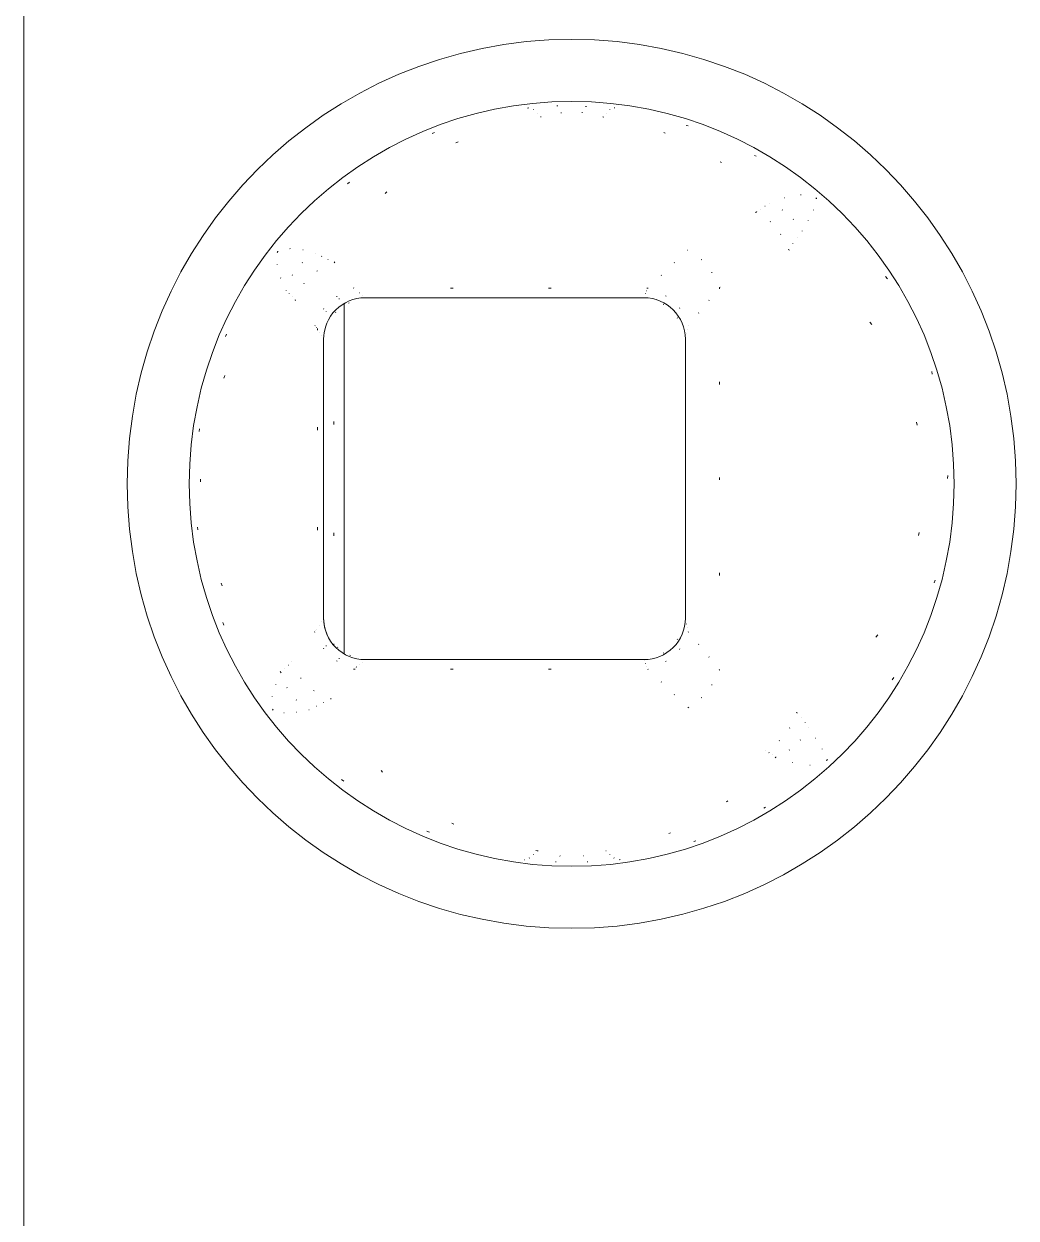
# Model space of a CAD drawing. Header units: inches. Extents: x 17 to 3130, y 15 to 659.
# Drawn here: x 1129.86 to 1134.66, y 195.63 to 201.41 of the extents above; entities that cross this region are included whole.
import ezdxf

# ---------------------------------------------------------------- set-up
doc = ezdxf.new("R2010")
doc.units = ezdxf.units.IN
doc.header["$MEASUREMENT"] = 0
doc.layers.add('Ebene 1', color=7, linetype='Continuous')

msp = doc.modelspace()

# ---------------------------------------------------------------- linework, layer by layer
at = {"layer": 'Ebene 1', "lineweight": 9}
for points in [[(1129.86414, 193.71084), (1129.86414, 193.71084), (1129.86414, 210.58014), (1129.86414, 210.58014)], [(1131.51414, 200.08024), (1131.51414, 200.08024), (1131.51414, 200.08024), (1131.51414, 200.08024)], [(1131.51414, 200.08024), (1131.51414, 200.08024), (1132.86404, 200.08024), (1132.86404, 200.08024)], [(1133.06414, 199.88024), (1133.06414, 199.99064), (1132.97464, 200.08024), (1132.86404, 200.08024)], [(1131.31664, 199.91204), (1131.31664, 199.91204), (1131.32404, 199.94284), (1131.32404, 199.94284)], [(1131.31414, 199.88054), (1131.31414, 199.88054), (1131.31664, 199.91204), (1131.31664, 199.91204)], [(1131.31414, 199.88054), (1131.31414, 199.88054), (1131.31414, 199.88054), (1131.31414, 199.88054)], [(1131.31414, 198.52984), (1131.31414, 198.52984), (1131.31414, 199.88054), (1131.31414, 199.88054)], [(1133.06414, 199.88894), (1133.06414, 199.88894), (1133.06414, 199.88894), (1133.06414, 199.88894)], [(1133.06414, 199.88894), (1133.06414, 199.88894), (1133.06424, 198.52134), (1133.06424, 198.52134)], [(1131.31414, 198.52984), (1131.31414, 198.52984), (1131.31414, 198.52984), (1131.31414, 198.52984)], [(1131.31894, 198.48664), (1131.31894, 198.48664), (1131.31414, 198.52984), (1131.31414, 198.52984)], [(1131.31894, 198.48664), (1131.31894, 198.48664), (1131.31894, 198.48664), (1131.31894, 198.48664)], [(1131.33284, 198.44554), (1131.33284, 198.44554), (1131.31894, 198.48664), (1131.31894, 198.48664)], [(1131.51404, 198.33024), (1131.51404, 198.33024), (1131.51404, 198.33024), (1131.51404, 198.33024)], [(1132.86404, 198.33024), (1132.86404, 198.33024), (1131.51404, 198.33024), (1131.51404, 198.33024)]]:
    msp.add_open_spline(points, degree=3, dxfattribs=at)
for points, knots in [([(1132.51414, 201.33024), (1131.32674, 201.33024), (1130.36414, 200.36764), (1130.36404, 199.18024), (1130.36404, 199.18024), (1130.36414, 197.99284), (1131.32674, 197.03004), (1132.51414, 197.03024), (1132.51414, 197.03024), (1133.70154, 197.03024), (1134.66414, 197.99274), (1134.66414, 199.18024), (1134.66414, 199.18024), (1134.66414, 200.36764), (1133.70164, 201.33024), (1132.51414, 201.33024)], [0, 0, 0, 0, 0.25, 0.25, 0.25, 0.25, 0.5, 0.5, 0.5, 0.5, 0.75, 0.75, 0.75, 0.75, 1, 1, 1, 1]), ([(1132.51414, 201.03024), (1131.49244, 201.03024), (1130.66404, 200.20184), (1130.66404, 199.18024), (1130.66404, 199.18024), (1130.66404, 198.15844), (1131.49244, 197.33014), (1132.51414, 197.33014), (1132.51414, 197.33014), (1133.53584, 197.33014), (1134.36414, 198.15844), (1134.36414, 199.18024), (1134.36414, 199.18024), (1134.36414, 200.20184), (1133.53584, 201.03024), (1132.51414, 201.03024)], [0, 0, 0, 0, 0.25, 0.25, 0.25, 0.25, 0.5, 0.5, 0.5, 0.5, 0.75, 0.75, 0.75, 0.75, 1, 1, 1, 1]), ([(1131.51414, 200.08024), (1131.46104, 200.08024), (1131.41024, 200.05904), (1131.37274, 200.02164), (1131.37274, 200.02164), (1131.33524, 199.98404), (1131.31414, 199.93324), (1131.31414, 199.88024)], [0, 0, 0, 0, 0.5, 0.5, 0.5, 0.5, 1, 1, 1, 1]), ([(1131.31414, 198.53014), (1131.31414, 198.47714), (1131.33524, 198.42624), (1131.37274, 198.38874), (1131.37274, 198.38874), (1131.41024, 198.35124), (1131.46114, 198.33024), (1131.51404, 198.33024)], [0, 0, 0, 0, 0.5, 0.5, 0.5, 0.5, 1, 1, 1, 1]), ([(1132.86404, 198.33024), (1132.91714, 198.33024), (1132.96814, 198.35124), (1133.00564, 198.38874), (1133.00564, 198.38874), (1133.04304, 198.42624), (1133.06414, 198.47714), (1133.06414, 198.53014)], [0, 0, 0, 0, 0.5, 0.5, 0.5, 0.5, 1, 1, 1, 1])]:
    msp.add_open_spline(points, degree=3, knots=knots, dxfattribs=at)
at = {"layer": 'Ebene 1', "color": 3, "lineweight": 9}
for points in [[(1132.30614, 200.99874), (1132.30614, 200.99874), (1132.29974, 200.99744), (1132.29974, 200.99744)], [(1132.30614, 200.99874), (1132.30614, 200.99874), (1132.30614, 200.99874), (1132.30614, 200.99874)], [(1132.30614, 200.99874), (1132.30614, 200.99874), (1132.30644, 200.99864), (1132.30644, 200.99864)], [(1132.32884, 200.99024), (1132.32884, 200.99024), (1132.32884, 200.99024), (1132.32884, 200.99024)], [(1132.32884, 200.99024), (1132.32884, 200.99024), (1132.32944, 200.99004), (1132.32944, 200.99004)], [(1132.34654, 200.97394), (1132.34654, 200.97394), (1132.34654, 200.97394), (1132.34654, 200.97394)], [(1132.34654, 200.97394), (1132.34654, 200.97394), (1132.34694, 200.97344), (1132.34694, 200.97344)], [(1132.44654, 201.00904), (1132.44654, 201.00904), (1132.44274, 201.00864), (1132.44274, 201.00864)], [(1132.46174, 200.97524), (1132.46174, 200.97524), (1132.46444, 200.97554), (1132.46444, 200.97554)], [(1132.56394, 200.97644), (1132.56394, 200.97644), (1132.56394, 200.97644), (1132.56394, 200.97644)], [(1132.56394, 200.97644), (1132.56394, 200.97644), (1132.56664, 200.97604), (1132.56664, 200.97604)], [(1132.58154, 201.00504), (1132.58154, 201.00504), (1132.58154, 201.00504), (1132.58154, 201.00504)], [(1132.58534, 201.00484), (1132.58534, 201.00484), (1132.58154, 201.00504), (1132.58154, 201.00504)], [(1132.68174, 200.97394), (1132.68174, 200.97394), (1132.68134, 200.97344), (1132.68134, 200.97344)], [(1132.69944, 200.99024), (1132.69944, 200.99024), (1132.69884, 200.98994), (1132.69884, 200.98994)], [(1132.72034, 200.99884), (1132.72034, 200.99884), (1132.72034, 200.99884), (1132.72034, 200.99884)], [(1132.72214, 200.99884), (1132.72214, 200.99884), (1132.72034, 200.99884), (1132.72034, 200.99884)], [(1132.72214, 200.99884), (1132.72214, 200.99884), (1132.72184, 200.99864), (1132.72184, 200.99864)], [(1132.36294, 200.95524), (1132.36294, 200.95524), (1132.36424, 200.95564), (1132.36424, 200.95564)], [(1132.36294, 200.95524), (1132.36294, 200.95524), (1132.36294, 200.95524), (1132.36294, 200.95524)], [(1132.36294, 200.95524), (1132.36294, 200.95524), (1132.36704, 200.95524), (1132.36704, 200.95524)], [(1132.66534, 200.95524), (1132.66534, 200.95524), (1132.66534, 200.95524), (1132.66534, 200.95524)], [(1132.66534, 200.95524), (1132.66534, 200.95524), (1132.66934, 200.95444), (1132.66934, 200.95444)], [(1131.85114, 200.87904), (1131.85114, 200.87904), (1131.83894, 200.87424), (1131.83894, 200.87424)], [(1132.95914, 200.87964), (1132.95914, 200.87964), (1132.95914, 200.87964), (1132.95914, 200.87964)], [(1132.95914, 200.87964), (1132.95914, 200.87964), (1132.96694, 200.87644), (1132.96694, 200.87644)], [(1133.06844, 200.91424), (1133.06844, 200.91424), (1133.06844, 200.91424), (1133.06844, 200.91424)], [(1133.07784, 200.91154), (1133.07784, 200.91154), (1133.06844, 200.91424), (1133.06844, 200.91424)], [(1131.95424, 200.82944), (1131.95424, 200.82944), (1131.96474, 200.83384), (1131.96474, 200.83384)], [(1133.39834, 200.76924), (1133.39834, 200.76924), (1133.39834, 200.76924), (1133.39834, 200.76924)], [(1133.40714, 200.76494), (1133.40714, 200.76494), (1133.39834, 200.76924), (1133.39834, 200.76924)], [(1133.23204, 200.73844), (1133.23204, 200.73844), (1133.23204, 200.73844), (1133.23204, 200.73844)], [(1133.23204, 200.73844), (1133.23204, 200.73844), (1133.23914, 200.73384), (1133.23914, 200.73384)], [(1131.43984, 200.64014), (1131.43984, 200.64014), (1131.42944, 200.63214), (1131.42944, 200.63214)], [(1131.61204, 200.58464), (1131.61204, 200.58464), (1131.62004, 200.59304), (1131.62004, 200.59304)], [(1133.62374, 200.57784), (1133.62374, 200.57784), (1133.62154, 200.57784), (1133.62154, 200.57784)], [(1133.44954, 200.52304), (1133.44954, 200.52304), (1133.44894, 200.52264), (1133.44894, 200.52264)], [(1133.46964, 200.53644), (1133.46964, 200.53644), (1133.46944, 200.53624), (1133.46944, 200.53624)], [(1133.54594, 200.56404), (1133.54594, 200.56404), (1133.54394, 200.56344), (1133.54394, 200.56344)], [(1133.69454, 200.56304), (1133.69454, 200.56304), (1133.69454, 200.56304), (1133.69454, 200.56304)], [(1133.69844, 200.56004), (1133.69844, 200.56004), (1133.69454, 200.56304), (1133.69454, 200.56304)], [(1133.69754, 200.56074), (1133.69754, 200.56074), (1133.69754, 200.56074), (1133.69754, 200.56074)], [(1133.69844, 200.56004), (1133.69844, 200.56004), (1133.69754, 200.56074), (1133.69754, 200.56074)], [(1133.69844, 200.56004), (1133.69844, 200.56004), (1133.69844, 200.56004), (1133.69844, 200.56004)], [(1133.69844, 200.56004), (1133.69844, 200.56004), (1133.69884, 200.55944), (1133.69884, 200.55944)], [(1133.40844, 200.49544), (1133.40844, 200.49544), (1133.40384, 200.49294), (1133.40384, 200.49294)], [(1133.40844, 200.49544), (1133.40844, 200.49544), (1133.40844, 200.49544), (1133.40844, 200.49544)], [(1133.40844, 200.49544), (1133.40844, 200.49544), (1133.40934, 200.49484), (1133.40934, 200.49484)], [(1133.42914, 200.50924), (1133.42914, 200.50924), (1133.42844, 200.50884), (1133.42844, 200.50884)], [(1133.53274, 200.50524), (1133.53274, 200.50524), (1133.53274, 200.50524), (1133.53274, 200.50524)], [(1133.53454, 200.50424), (1133.53454, 200.50424), (1133.53274, 200.50524), (1133.53274, 200.50524)], [(1133.58604, 200.46034), (1133.58604, 200.46034), (1133.58604, 200.46034), (1133.58604, 200.46034)], [(1133.58724, 200.45884), (1133.58724, 200.45884), (1133.58604, 200.46034), (1133.58604, 200.46034)], [(1133.65814, 200.45424), (1133.65814, 200.45424), (1133.65744, 200.45294), (1133.65744, 200.45294)], [(1133.68454, 200.50604), (1133.68454, 200.50604), (1133.68394, 200.50454), (1133.68394, 200.50454)], [(1133.47414, 200.44914), (1133.47414, 200.44914), (1133.47414, 200.44914), (1133.47414, 200.44914)], [(1133.47414, 200.44914), (1133.47414, 200.44914), (1133.47604, 200.44784), (1133.47604, 200.44784)], [(1133.62924, 200.40344), (1133.62924, 200.40344), (1133.62924, 200.40344), (1133.62924, 200.40344)], [(1133.62974, 200.40264), (1133.62974, 200.40264), (1133.62924, 200.40344), (1133.62924, 200.40344)], [(1133.52434, 200.38804), (1133.52434, 200.38804), (1133.52434, 200.38804), (1133.52434, 200.38804)], [(1133.52434, 200.38804), (1133.52434, 200.38804), (1133.52534, 200.38604), (1133.52534, 200.38604)], [(1133.58394, 200.34324), (1133.58394, 200.34324), (1133.58454, 200.34404), (1133.58454, 200.34404)], [(1133.60674, 200.37274), (1133.60674, 200.37274), (1133.60724, 200.37344), (1133.60724, 200.37344)], [(1131.09334, 200.30384), (1131.09334, 200.30384), (1131.08954, 200.29864), (1131.08954, 200.29864)], [(1131.09334, 200.30384), (1131.09334, 200.30384), (1131.09394, 200.30444), (1131.09394, 200.30444)], [(1131.15084, 200.31784), (1131.15084, 200.31784), (1131.15084, 200.31784), (1131.15084, 200.31784)], [(1131.15084, 200.31784), (1131.15084, 200.31784), (1131.15244, 200.31774), (1131.15244, 200.31774)], [(1131.21344, 200.31174), (1131.21344, 200.31174), (1131.21344, 200.31174), (1131.21344, 200.31174)], [(1131.21344, 200.31174), (1131.21344, 200.31174), (1131.21514, 200.31164), (1131.21514, 200.31164)], [(1131.27514, 200.29644), (1131.27514, 200.29644), (1131.27514, 200.29644), (1131.27514, 200.29644)], [(1131.27514, 200.29644), (1131.27514, 200.29644), (1131.27554, 200.29624), (1131.27554, 200.29624)], [(1131.30464, 200.28104), (1131.30464, 200.28104), (1131.30464, 200.28104), (1131.30464, 200.28104)], [(1131.30464, 200.28104), (1131.30464, 200.28104), (1131.30534, 200.28064), (1131.30534, 200.28064)], [(1133.07554, 200.31094), (1133.07554, 200.31094), (1133.07464, 200.31024), (1133.07464, 200.31024)], [(1133.07554, 200.31094), (1133.07554, 200.31094), (1133.07554, 200.31094), (1133.07554, 200.31094)], [(1133.07554, 200.31094), (1133.07554, 200.31094), (1133.07644, 200.31044), (1133.07644, 200.31044)], [(1133.56134, 200.31414), (1133.56134, 200.31414), (1133.56174, 200.31454), (1133.56174, 200.31454)], [(1133.56134, 200.31414), (1133.56134, 200.31414), (1133.56134, 200.31414), (1133.56134, 200.31414)], [(1133.56134, 200.31414), (1133.56134, 200.31414), (1133.56734, 200.30984), (1133.56734, 200.30984)], [(1131.08924, 200.24134), (1131.08924, 200.24134), (1131.08924, 200.24134), (1131.08924, 200.24134)], [(1131.08964, 200.23954), (1131.08964, 200.23954), (1131.08924, 200.24134), (1131.08924, 200.24134)], [(1131.20964, 200.24914), (1131.20964, 200.24914), (1131.21144, 200.25034), (1131.21144, 200.25034)], [(1131.33454, 200.26554), (1131.33454, 200.26554), (1131.33454, 200.26554), (1131.33454, 200.26554)], [(1131.33454, 200.26554), (1131.33454, 200.26554), (1131.33544, 200.26524), (1131.33544, 200.26524)], [(1131.36494, 200.24984), (1131.36494, 200.24984), (1131.36794, 200.25464), (1131.36794, 200.25464)], [(1133.01234, 200.25044), (1133.01234, 200.25044), (1133.01064, 200.24884), (1133.01064, 200.24884)], [(1133.14124, 200.26464), (1133.14124, 200.26464), (1133.14124, 200.26464), (1133.14124, 200.26464)], [(1133.14124, 200.26464), (1133.14124, 200.26464), (1133.14304, 200.26334), (1133.14304, 200.26334)], [(1131.10624, 200.17704), (1131.10624, 200.17704), (1131.10624, 200.17704), (1131.10624, 200.17704)], [(1131.10674, 200.17544), (1131.10674, 200.17544), (1131.10624, 200.17704), (1131.10624, 200.17704)], [(1131.16264, 200.18844), (1131.16264, 200.18844), (1131.16344, 200.19054), (1131.16344, 200.19054)], [(1131.28184, 200.20864), (1131.28184, 200.20864), (1131.28394, 200.20984), (1131.28394, 200.20984)], [(1132.94824, 200.18924), (1132.94824, 200.18924), (1132.94654, 200.18744), (1132.94654, 200.18744)], [(1133.19144, 200.20364), (1133.19144, 200.20364), (1133.19144, 200.20364), (1133.19144, 200.20364)], [(1133.19144, 200.20364), (1133.19144, 200.20364), (1133.19244, 200.20164), (1133.19244, 200.20164)], [(1134.03294, 200.18344), (1134.03294, 200.18344), (1134.03294, 200.18344), (1134.03294, 200.18344)], [(1134.04134, 200.17224), (1134.04134, 200.17224), (1134.03294, 200.18344), (1134.03294, 200.18344)], [(1131.13254, 200.11664), (1131.13254, 200.11664), (1131.13254, 200.11664), (1131.13254, 200.11664)], [(1131.13304, 200.11574), (1131.13304, 200.11574), (1131.13254, 200.11664), (1131.13254, 200.11664)], [(1131.13304, 200.11574), (1131.13304, 200.11574), (1131.13334, 200.11674), (1131.13334, 200.11674)], [(1131.13304, 200.11574), (1131.13304, 200.11574), (1131.13304, 200.11574), (1131.13304, 200.11574)], [(1131.13304, 200.11574), (1131.13304, 200.11574), (1131.13324, 200.11564), (1131.13324, 200.11564)], [(1131.21914, 200.14824), (1131.21914, 200.14824), (1131.22034, 200.15034), (1131.22034, 200.15034)], [(1131.45864, 200.12874), (1131.45864, 200.12874), (1131.45864, 200.12874), (1131.45864, 200.12874)], [(1131.45994, 200.12704), (1131.45994, 200.12704), (1131.45864, 200.12874), (1131.45864, 200.12874)], [(1131.92794, 200.12704), (1131.92794, 200.12704), (1131.92794, 200.12704), (1131.92794, 200.12704)], [(1131.94084, 200.12704), (1131.94084, 200.12704), (1131.92794, 200.12704), (1131.92794, 200.12704)], [(1132.40254, 200.12704), (1132.40254, 200.12704), (1132.40254, 200.12704), (1132.40254, 200.12704)], [(1132.41534, 200.12704), (1132.41534, 200.12704), (1132.40254, 200.12704), (1132.40254, 200.12704)], [(1132.87704, 200.11374), (1132.87704, 200.11374), (1132.87684, 200.11344), (1132.87684, 200.11344)], [(1132.87694, 200.12704), (1132.87694, 200.12704), (1132.87694, 200.12704), (1132.87694, 200.12704)], [(1132.88334, 200.12704), (1132.88334, 200.12704), (1132.87694, 200.12704), (1132.87694, 200.12704)], [(1132.88334, 200.12704), (1132.88334, 200.12704), (1132.88324, 200.12684), (1132.88324, 200.12684)], [(1132.88334, 200.12704), (1132.88334, 200.12704), (1132.88334, 200.12704), (1132.88334, 200.12704)], [(1132.88334, 200.12704), (1132.88334, 200.12704), (1132.88454, 200.12644), (1132.88454, 200.12644)], [(1133.22854, 200.12984), (1133.22854, 200.12984), (1133.23314, 200.13224), (1133.23314, 200.13224)], [(1133.22854, 200.12984), (1133.22854, 200.12984), (1133.22854, 200.12984), (1133.22854, 200.12984)], [(1133.22854, 200.12984), (1133.22854, 200.12984), (1133.22854, 200.12344), (1133.22854, 200.12344)], [(1131.14734, 200.10024), (1131.14734, 200.10024), (1131.14734, 200.10024), (1131.14734, 200.10024)], [(1131.14734, 200.10024), (1131.14734, 200.10024), (1131.14774, 200.09984), (1131.14774, 200.09984)], [(1131.16204, 200.08444), (1131.16204, 200.08444), (1131.16204, 200.08444), (1131.16204, 200.08444)], [(1131.16204, 200.08444), (1131.16204, 200.08444), (1131.16244, 200.08404), (1131.16244, 200.08404)], [(1131.17684, 200.06864), (1131.17684, 200.06864), (1131.17734, 200.06964), (1131.17734, 200.06964)], [(1131.17684, 200.06864), (1131.17684, 200.06864), (1131.17684, 200.06864), (1131.17684, 200.06864)], [(1131.17684, 200.06864), (1131.17684, 200.06864), (1131.17814, 200.06674), (1131.17814, 200.06674)], [(1131.37674, 200.08604), (1131.37674, 200.08604), (1131.37904, 200.08704), (1131.37904, 200.08704)], [(1131.38824, 200.07464), (1131.38824, 200.07464), (1131.39044, 200.07564), (1131.39044, 200.07564)], [(1131.43484, 200.05464), (1131.43484, 200.05464), (1131.43704, 200.05544), (1131.43704, 200.05544)], [(1131.48654, 200.10494), (1131.48654, 200.10494), (1131.48654, 200.10494), (1131.48654, 200.10494)], [(1131.48694, 200.10464), (1131.48694, 200.10464), (1131.48654, 200.10494), (1131.48654, 200.10494)], [(1131.50064, 200.09314), (1131.50064, 200.09314), (1131.50064, 200.09314), (1131.50064, 200.09314)], [(1131.50094, 200.09284), (1131.50094, 200.09284), (1131.50064, 200.09314), (1131.50064, 200.09314)], [(1131.51394, 200.08064), (1131.51394, 200.08064), (1131.51394, 200.08064), (1131.51394, 200.08064)], [(1131.51414, 200.08044), (1131.51414, 200.08044), (1131.51394, 200.08064), (1131.51394, 200.08064)], [(1132.87054, 200.10024), (1132.87054, 200.10024), (1132.87054, 200.09984), (1132.87054, 200.09984)], [(1132.95664, 200.04864), (1132.95664, 200.04864), (1132.95664, 200.04864), (1132.95664, 200.04864)], [(1132.95924, 200.04764), (1132.95924, 200.04764), (1132.95664, 200.04864), (1132.95664, 200.04864)], [(1132.96854, 200.08964), (1132.96854, 200.08964), (1132.96854, 200.08964), (1132.96854, 200.08964)], [(1132.96854, 200.08964), (1132.96854, 200.08964), (1132.97094, 200.08844), (1132.97094, 200.08844)], [(1133.17804, 200.06764), (1133.17804, 200.06764), (1133.17944, 200.06924), (1133.17944, 200.06924)], [(1131.31414, 200.02544), (1131.31414, 200.02544), (1131.31544, 200.02764), (1131.31544, 200.02764)], [(1131.32584, 200.01224), (1131.32584, 200.01224), (1131.32704, 200.01444), (1131.32704, 200.01444)], [(1131.37194, 200.00844), (1131.37194, 200.00844), (1131.37324, 200.01014), (1131.37324, 200.01014)], [(1133.03544, 200.03084), (1133.03544, 200.03084), (1133.03544, 200.03084), (1133.03544, 200.03084)], [(1133.03544, 200.03084), (1133.03544, 200.03084), (1133.03664, 200.02864), (1133.03664, 200.02864)], [(1133.12824, 200.00624), (1133.12824, 200.00624), (1133.12954, 200.00794), (1133.12954, 200.00794)], [(1131.27184, 199.94584), (1131.27184, 199.94584), (1131.27254, 199.94684), (1131.27254, 199.94684)], [(1131.27584, 199.94084), (1131.27584, 199.94084), (1131.27584, 199.94084), (1131.27584, 199.94084)], [(1131.27584, 199.94084), (1131.27584, 199.94084), (1131.27604, 199.94064), (1131.27604, 199.94064)], [(1131.28014, 199.93584), (1131.28014, 199.93584), (1131.28014, 199.93584), (1131.28014, 199.93584)], [(1131.28014, 199.93584), (1131.28014, 199.93584), (1131.28024, 199.93564), (1131.28024, 199.93564)], [(1131.32404, 199.94284), (1131.32404, 199.94284), (1131.32474, 199.94364), (1131.32474, 199.94364)], [(1133.02424, 199.98384), (1133.02424, 199.98384), (1133.02424, 199.98384), (1133.02424, 199.98384)], [(1133.02534, 199.98124), (1133.02534, 199.98124), (1133.02424, 199.98384), (1133.02424, 199.98384)], [(1133.07904, 199.94584), (1133.07904, 199.94584), (1133.07974, 199.94654), (1133.07974, 199.94654)], [(1133.95594, 199.96224), (1133.95594, 199.96224), (1133.95594, 199.96224), (1133.95594, 199.96224)], [(1133.95594, 199.96224), (1133.95594, 199.96224), (1133.96554, 199.95114), (1133.96554, 199.95114)], [(1130.84504, 199.90404), (1130.84504, 199.90404), (1130.83884, 199.89254), (1130.83884, 199.89254)], [(1131.28444, 199.93064), (1131.28444, 199.93064), (1131.28494, 199.93174), (1131.28494, 199.93174)], [(1131.28444, 199.93064), (1131.28444, 199.93064), (1131.28444, 199.93064), (1131.28444, 199.93064)], [(1131.28444, 199.93064), (1131.28444, 199.93064), (1131.28444, 199.92414), (1131.28444, 199.92414)], [(1131.28444, 199.93064), (1131.28444, 199.93064), (1131.28444, 199.93064), (1131.28444, 199.93064)], [(1131.28444, 199.93064), (1131.28444, 199.93064), (1131.28454, 199.93044), (1131.28454, 199.93044)], [(1131.29454, 199.91444), (1131.29454, 199.91444), (1131.29454, 199.91444), (1131.29454, 199.91444)], [(1131.29454, 199.91444), (1131.29454, 199.91444), (1131.29484, 199.91394), (1131.29484, 199.91394)], [(1131.30474, 199.89784), (1131.30474, 199.89784), (1131.30474, 199.89784), (1131.30474, 199.89784)], [(1131.30474, 199.89784), (1131.30474, 199.89784), (1131.30514, 199.89744), (1131.30514, 199.89744)], [(1133.06364, 199.89024), (1133.06364, 199.89024), (1133.06364, 199.89024), (1133.06364, 199.89024)], [(1133.06414, 199.88894), (1133.06414, 199.88894), (1133.06364, 199.89024), (1133.06364, 199.89024)], [(1133.06414, 199.88894), (1133.06414, 199.88894), (1133.06424, 199.88924), (1133.06424, 199.88924)], [(1133.06904, 199.90764), (1133.06904, 199.90764), (1133.06924, 199.90824), (1133.06924, 199.90824)], [(1133.07404, 199.92664), (1133.07404, 199.92664), (1133.07414, 199.92724), (1133.07414, 199.92724)], [(1130.83074, 199.69124), (1130.83074, 199.69124), (1130.83654, 199.70404), (1130.83654, 199.70404)], [(1134.25604, 199.72404), (1134.25604, 199.72404), (1134.25604, 199.72404), (1134.25604, 199.72404)], [(1134.25854, 199.71044), (1134.25854, 199.71044), (1134.25604, 199.72404), (1134.25604, 199.72404)], [(1133.22854, 199.67374), (1133.22854, 199.67374), (1133.22854, 199.67374), (1133.22854, 199.67374)], [(1133.22854, 199.67374), (1133.22854, 199.67374), (1133.22854, 199.66124), (1133.22854, 199.66124)], [(1131.36354, 199.48124), (1131.36354, 199.48124), (1131.36354, 199.48124), (1131.36354, 199.48124)], [(1131.36364, 199.46674), (1131.36364, 199.46674), (1131.36354, 199.48124), (1131.36354, 199.48124)], [(1134.18164, 199.47844), (1134.18164, 199.47844), (1134.18164, 199.47844), (1134.18164, 199.47844)], [(1134.18164, 199.47844), (1134.18164, 199.47844), (1134.18524, 199.46444), (1134.18524, 199.46444)], [(1130.71424, 199.44584), (1130.71424, 199.44584), (1130.71204, 199.43304), (1130.71204, 199.43304)], [(1131.28444, 199.45364), (1131.28444, 199.45364), (1131.28444, 199.45364), (1131.28444, 199.45364)], [(1131.28444, 199.45364), (1131.28444, 199.45364), (1131.28444, 199.44044), (1131.28444, 199.44044)], [(1130.71854, 199.18944), (1130.71854, 199.18944), (1130.71884, 199.20364), (1130.71884, 199.20364)], [(1133.22854, 199.21144), (1133.22854, 199.21144), (1133.22854, 199.21144), (1133.22854, 199.21144)], [(1133.22854, 199.21144), (1133.22854, 199.21144), (1133.22854, 199.19894), (1133.22854, 199.19894)], [(1134.33184, 199.20604), (1134.33184, 199.20604), (1134.33304, 199.22004), (1134.33304, 199.22004)], [(1130.70404, 198.97004), (1130.70404, 198.97004), (1130.70404, 198.97004), (1130.70404, 198.97004)], [(1130.70404, 198.97004), (1130.70404, 198.97004), (1130.70624, 198.95724), (1130.70624, 198.95724)], [(1131.28444, 198.96994), (1131.28444, 198.96994), (1131.28444, 198.96994), (1131.28444, 198.96994)], [(1131.28444, 198.96994), (1131.28444, 198.96994), (1131.28444, 198.95684), (1131.28444, 198.95684)], [(1131.36354, 198.94364), (1131.36354, 198.94364), (1131.36354, 198.94364), (1131.36354, 198.94364)], [(1131.36354, 198.92894), (1131.36354, 198.92894), (1131.36354, 198.94364), (1131.36354, 198.94364)], [(1134.19534, 198.94544), (1134.19534, 198.94544), (1134.19224, 198.93104), (1134.19224, 198.93104)], [(1133.22854, 198.74914), (1133.22854, 198.74914), (1133.22854, 198.74914), (1133.22854, 198.74914)], [(1133.22854, 198.74914), (1133.22854, 198.74914), (1133.22854, 198.73654), (1133.22854, 198.73654)], [(1130.81784, 198.69904), (1130.81784, 198.69904), (1130.81784, 198.69904), (1130.81784, 198.69904)], [(1130.82334, 198.68614), (1130.82334, 198.68614), (1130.81784, 198.69904), (1130.81784, 198.69904)], [(1134.26714, 198.70084), (1134.26714, 198.70084), (1134.27214, 198.71384), (1134.27214, 198.71384)], [(1130.82694, 198.50944), (1130.82694, 198.50944), (1130.82694, 198.50944), (1130.82694, 198.50944)], [(1130.82694, 198.50944), (1130.82694, 198.50944), (1130.83114, 198.49724), (1130.83114, 198.49724)], [(1131.29484, 198.49644), (1131.29484, 198.49644), (1131.29464, 198.49584), (1131.29464, 198.49584)], [(1131.30494, 198.51284), (1131.30494, 198.51284), (1131.30474, 198.51244), (1131.30474, 198.51244)], [(1131.31414, 198.52984), (1131.31414, 198.52984), (1131.31404, 198.52944), (1131.31404, 198.52944)], [(1133.06424, 198.52134), (1133.06424, 198.52134), (1133.06364, 198.52004), (1133.06364, 198.52004)], [(1133.06904, 198.50264), (1133.06904, 198.50264), (1133.06904, 198.50264), (1133.06904, 198.50264)], [(1133.06914, 198.50224), (1133.06914, 198.50224), (1133.06904, 198.50264), (1133.06904, 198.50264)], [(1131.27194, 198.46464), (1131.27194, 198.46464), (1131.27034, 198.46264), (1131.27034, 198.46264)], [(1131.27604, 198.46964), (1131.27604, 198.46964), (1131.27594, 198.46964), (1131.27594, 198.46964)], [(1131.28024, 198.47464), (1131.28024, 198.47464), (1131.28014, 198.47464), (1131.28014, 198.47464)], [(1133.07404, 198.48384), (1133.07404, 198.48384), (1133.07404, 198.48384), (1133.07404, 198.48384)], [(1133.07414, 198.48324), (1133.07414, 198.48324), (1133.07404, 198.48384), (1133.07404, 198.48384)], [(1133.07904, 198.46464), (1133.07904, 198.46464), (1133.07844, 198.46344), (1133.07844, 198.46344)], [(1133.07904, 198.46484), (1133.07904, 198.46484), (1133.07904, 198.46484), (1133.07904, 198.46484)], [(1133.07904, 198.46464), (1133.07904, 198.46464), (1133.07904, 198.46484), (1133.07904, 198.46484)], [(1133.99484, 198.45054), (1133.99484, 198.45054), (1133.98574, 198.43904), (1133.98574, 198.43904)], [(1131.31414, 198.38504), (1131.31414, 198.38504), (1131.31414, 198.38504), (1131.31414, 198.38504)], [(1131.31544, 198.38284), (1131.31544, 198.38284), (1131.31414, 198.38504), (1131.31414, 198.38504)], [(1131.32584, 198.39804), (1131.32584, 198.39804), (1131.32584, 198.39804), (1131.32584, 198.39804)], [(1131.32704, 198.39584), (1131.32704, 198.39584), (1131.32584, 198.39804), (1131.32584, 198.39804)], [(1131.36354, 198.40584), (1131.36354, 198.40584), (1131.36354, 198.40584), (1131.36354, 198.40584)], [(1131.36354, 198.39854), (1131.36354, 198.39854), (1131.36354, 198.40584), (1131.36354, 198.40584)], [(1131.38134, 198.39004), (1131.38134, 198.39004), (1131.38134, 198.39004), (1131.38134, 198.39004)], [(1131.38274, 198.38854), (1131.38274, 198.38854), (1131.38134, 198.39004), (1131.38134, 198.39004)], [(1133.02544, 198.42904), (1133.02544, 198.42904), (1133.02424, 198.42664), (1133.02424, 198.42664)], [(1133.03664, 198.38184), (1133.03664, 198.38184), (1133.03544, 198.37954), (1133.03544, 198.37954)], [(1133.12824, 198.40404), (1133.12824, 198.40404), (1133.12824, 198.40404), (1133.12824, 198.40404)], [(1133.12954, 198.40244), (1133.12954, 198.40244), (1133.12824, 198.40404), (1133.12824, 198.40404)], [(1131.16074, 198.32104), (1131.16074, 198.32104), (1131.16054, 198.32084), (1131.16054, 198.32084)], [(1131.37684, 198.32444), (1131.37684, 198.32444), (1131.37684, 198.32444), (1131.37684, 198.32444)], [(1131.37914, 198.32324), (1131.37914, 198.32324), (1131.37684, 198.32444), (1131.37684, 198.32444)], [(1131.38824, 198.33584), (1131.38824, 198.33584), (1131.38824, 198.33584), (1131.38824, 198.33584)], [(1131.39044, 198.33464), (1131.39044, 198.33464), (1131.38824, 198.33584), (1131.38824, 198.33584)], [(1131.44154, 198.35104), (1131.44154, 198.35104), (1131.44154, 198.35104), (1131.44154, 198.35104)], [(1131.44344, 198.35054), (1131.44344, 198.35054), (1131.44154, 198.35104), (1131.44154, 198.35104)], [(1131.50064, 198.31724), (1131.50064, 198.31724), (1131.50104, 198.31764), (1131.50104, 198.31764)], [(1131.51324, 198.33024), (1131.51324, 198.33024), (1131.51324, 198.33024), (1131.51324, 198.33024)], [(1131.51404, 198.32984), (1131.51404, 198.32984), (1131.51324, 198.33024), (1131.51324, 198.33024)], [(1132.86404, 198.32384), (1132.86404, 198.32384), (1132.86404, 198.32384), (1132.86404, 198.32384)], [(1132.86404, 198.32384), (1132.86404, 198.32384), (1132.86424, 198.32364), (1132.86424, 198.32364)], [(1132.95924, 198.36264), (1132.95924, 198.36264), (1132.95664, 198.36174), (1132.95664, 198.36174)], [(1132.97084, 198.32184), (1132.97084, 198.32184), (1132.96854, 198.32084), (1132.96854, 198.32084)], [(1133.17804, 198.34284), (1133.17804, 198.34284), (1133.17804, 198.34284), (1133.17804, 198.34284)], [(1133.17944, 198.34104), (1133.17944, 198.34104), (1133.17804, 198.34284), (1133.17804, 198.34284)], [(1131.10434, 198.27204), (1131.10434, 198.27204), (1131.10434, 198.27204), (1131.10434, 198.27204)], [(1131.10894, 198.26684), (1131.10894, 198.26684), (1131.10434, 198.27204), (1131.10434, 198.27204)], [(1131.10894, 198.26684), (1131.10894, 198.26684), (1131.10864, 198.26614), (1131.10864, 198.26614)], [(1131.10894, 198.26684), (1131.10894, 198.26684), (1131.10894, 198.26684), (1131.10894, 198.26684)], [(1131.10894, 198.26684), (1131.10894, 198.26684), (1131.10944, 198.26584), (1131.10944, 198.26584)], [(1131.12654, 198.28524), (1131.12654, 198.28524), (1131.12604, 198.28464), (1131.12604, 198.28464)], [(1131.14374, 198.30324), (1131.14374, 198.30324), (1131.14324, 198.30264), (1131.14324, 198.30264)], [(1131.45894, 198.28384), (1131.45894, 198.28384), (1131.45894, 198.28384), (1131.45894, 198.28384)], [(1131.45984, 198.28324), (1131.45984, 198.28324), (1131.45894, 198.28384), (1131.45894, 198.28384)], [(1131.45984, 198.28324), (1131.45984, 198.28324), (1131.46644, 198.28334), (1131.46644, 198.28334)], [(1131.45984, 198.28324), (1131.45984, 198.28324), (1131.45984, 198.28324), (1131.45984, 198.28324)], [(1131.47144, 198.29464), (1131.47144, 198.29464), (1131.47144, 198.29464), (1131.47144, 198.29464)], [(1131.47244, 198.29414), (1131.47244, 198.29414), (1131.47144, 198.29464), (1131.47144, 198.29464)], [(1131.47244, 198.29414), (1131.47244, 198.29414), (1131.47274, 198.29434), (1131.47274, 198.29434)], [(1131.48654, 198.30564), (1131.48654, 198.30564), (1131.48684, 198.30584), (1131.48684, 198.30584)], [(1131.92794, 198.28334), (1131.92794, 198.28334), (1131.92794, 198.28334), (1131.92794, 198.28334)], [(1131.92794, 198.28334), (1131.92794, 198.28334), (1131.94084, 198.28334), (1131.94084, 198.28334)], [(1132.40254, 198.28334), (1132.40254, 198.28334), (1132.41534, 198.28344), (1132.41534, 198.28344)], [(1132.40254, 198.28334), (1132.40254, 198.28334), (1132.40254, 198.28334), (1132.40254, 198.28334)], [(1132.87054, 198.31054), (1132.87054, 198.31054), (1132.87054, 198.31054), (1132.87054, 198.31054)], [(1132.87054, 198.31054), (1132.87054, 198.31054), (1132.87064, 198.31024), (1132.87064, 198.31024)], [(1132.87694, 198.29704), (1132.87694, 198.29704), (1132.87694, 198.29704), (1132.87694, 198.29704)], [(1132.87694, 198.29704), (1132.87694, 198.29704), (1132.87704, 198.29664), (1132.87704, 198.29664)], [(1132.88334, 198.28334), (1132.88334, 198.28334), (1132.88334, 198.28334), (1132.88334, 198.28334)], [(1132.88334, 198.28334), (1132.88334, 198.28334), (1132.88424, 198.28244), (1132.88424, 198.28244)], [(1133.22794, 198.28144), (1133.22794, 198.28144), (1133.22794, 198.28144), (1133.22794, 198.28144)], [(1133.22854, 198.28064), (1133.22854, 198.28064), (1133.22794, 198.28144), (1133.22794, 198.28144)], [(1133.22854, 198.28064), (1133.22854, 198.28064), (1133.22814, 198.27964), (1133.22814, 198.27964)], [(1131.08354, 198.21084), (1131.08354, 198.21084), (1131.08304, 198.20924), (1131.08304, 198.20924)], [(1131.20314, 198.24144), (1131.20314, 198.24144), (1131.20314, 198.24144), (1131.20314, 198.24144)], [(1131.20424, 198.23924), (1131.20424, 198.23924), (1131.20314, 198.24144), (1131.20314, 198.24144)], [(1132.94664, 198.22284), (1132.94664, 198.22284), (1132.94664, 198.22284), (1132.94664, 198.22284)], [(1132.94664, 198.22284), (1132.94664, 198.22284), (1132.94824, 198.22114), (1132.94824, 198.22114)], [(1133.19244, 198.20884), (1133.19244, 198.20884), (1133.19144, 198.20684), (1133.19144, 198.20684)], [(1134.06524, 198.23264), (1134.06524, 198.23264), (1134.07294, 198.24414), (1134.07294, 198.24414)], [(1131.06494, 198.15104), (1131.06494, 198.15104), (1131.06444, 198.14944), (1131.06444, 198.14944)], [(1131.13694, 198.19544), (1131.13694, 198.19544), (1131.13694, 198.19544), (1131.13694, 198.19544)], [(1131.13694, 198.19544), (1131.13694, 198.19544), (1131.13764, 198.19354), (1131.13764, 198.19354)], [(1131.26564, 198.18084), (1131.26564, 198.18084), (1131.26564, 198.18084), (1131.26564, 198.18084)], [(1131.26784, 198.17974), (1131.26784, 198.17974), (1131.26564, 198.18084), (1131.26564, 198.18084)], [(1131.34884, 198.13984), (1131.34884, 198.13984), (1131.35034, 198.14184), (1131.35034, 198.14184)], [(1133.01064, 198.16154), (1133.01064, 198.16154), (1133.01064, 198.16154), (1133.01064, 198.16154)], [(1133.01064, 198.16154), (1133.01064, 198.16154), (1133.01234, 198.15984), (1133.01234, 198.15984)], [(1133.14314, 198.14694), (1133.14314, 198.14694), (1133.14124, 198.14564), (1133.14124, 198.14564)], [(1131.06614, 198.09024), (1131.06614, 198.09024), (1131.06614, 198.09024), (1131.06614, 198.09024)], [(1131.06614, 198.09024), (1131.06614, 198.09024), (1131.07034, 198.08524), (1131.07034, 198.08524)], [(1131.18144, 198.13544), (1131.18144, 198.13544), (1131.18144, 198.13544), (1131.18144, 198.13544)], [(1131.18144, 198.13544), (1131.18144, 198.13544), (1131.18314, 198.13404), (1131.18314, 198.13404)], [(1131.24384, 198.08744), (1131.24384, 198.08744), (1131.24314, 198.08724), (1131.24314, 198.08724)], [(1131.27944, 198.10504), (1131.27944, 198.10504), (1131.27844, 198.10464), (1131.27844, 198.10464)], [(1131.31444, 198.12264), (1131.31444, 198.12264), (1131.31344, 198.12204), (1131.31344, 198.12204)], [(1131.34774, 198.14044), (1131.34774, 198.14044), (1131.34774, 198.14044), (1131.34774, 198.14044)], [(1131.34884, 198.13984), (1131.34884, 198.13984), (1131.34774, 198.14044), (1131.34774, 198.14044)], [(1131.34884, 198.13984), (1131.34884, 198.13984), (1131.34824, 198.13964), (1131.34824, 198.13964)], [(1133.07554, 198.09934), (1133.07554, 198.09934), (1133.07554, 198.09934), (1133.07554, 198.09934)], [(1133.07554, 198.09934), (1133.07554, 198.09934), (1133.08064, 198.09654), (1133.08064, 198.09654)], [(1131.12304, 198.07284), (1131.12304, 198.07284), (1131.12134, 198.07274), (1131.12134, 198.07274)], [(1131.18454, 198.07624), (1131.18454, 198.07624), (1131.18284, 198.07624), (1131.18284, 198.07624)], [(1133.60014, 198.07464), (1133.60014, 198.07464), (1133.60014, 198.07464), (1133.60014, 198.07464)], [(1133.60534, 198.07194), (1133.60534, 198.07194), (1133.60014, 198.07464), (1133.60014, 198.07464)], [(1133.60534, 198.07194), (1133.60534, 198.07194), (1133.60474, 198.07094), (1133.60474, 198.07094)], [(1133.62394, 198.04884), (1133.62394, 198.04884), (1133.62394, 198.04884), (1133.62394, 198.04884)], [(1133.62434, 198.04814), (1133.62434, 198.04814), (1133.62394, 198.04884), (1133.62394, 198.04884)], [(1133.56914, 198.00014), (1133.56914, 198.00014), (1133.56814, 197.99814), (1133.56814, 197.99814)], [(1133.64294, 198.02524), (1133.64294, 198.02524), (1133.64294, 198.02524), (1133.64294, 198.02524)], [(1133.64344, 198.02464), (1133.64344, 198.02464), (1133.64294, 198.02524), (1133.64294, 198.02524)], [(1133.66194, 198.00184), (1133.66194, 198.00184), (1133.66194, 198.00184), (1133.66194, 198.00184)], [(1133.66214, 198.00144), (1133.66214, 198.00144), (1133.66194, 198.00184), (1133.66194, 198.00184)], [(1133.51974, 197.93824), (1133.51974, 197.93824), (1133.51794, 197.93694), (1133.51794, 197.93694)], [(1133.61924, 197.94044), (1133.61924, 197.94044), (1133.62054, 197.94204), (1133.62054, 197.94204)], [(1133.69384, 197.95064), (1133.69384, 197.95064), (1133.69384, 197.95064), (1133.69384, 197.95064)], [(1133.69464, 197.94934), (1133.69464, 197.94934), (1133.69384, 197.95064), (1133.69384, 197.95064)], [(1133.45204, 197.89064), (1133.45204, 197.89064), (1133.45204, 197.89064), (1133.45204, 197.89064)], [(1133.45204, 197.89064), (1133.45204, 197.89064), (1133.45244, 197.89054), (1133.45244, 197.89054)], [(1133.46854, 197.88004), (1133.46854, 197.88004), (1133.46854, 197.88004), (1133.46854, 197.88004)], [(1133.46854, 197.88004), (1133.46854, 197.88004), (1133.46904, 197.87964), (1133.46904, 197.87964)], [(1133.48514, 197.86934), (1133.48514, 197.86934), (1133.48514, 197.86934), (1133.48514, 197.86934)], [(1133.48514, 197.86934), (1133.48514, 197.86934), (1133.48564, 197.86904), (1133.48564, 197.86904)], [(1133.50204, 197.85844), (1133.50204, 197.85844), (1133.49884, 197.85524), (1133.49884, 197.85524)], [(1133.50204, 197.85844), (1133.50204, 197.85844), (1133.50284, 197.85884), (1133.50284, 197.85884)], [(1133.50204, 197.85844), (1133.50204, 197.85844), (1133.50204, 197.85844), (1133.50204, 197.85844)], [(1133.50204, 197.85844), (1133.50204, 197.85844), (1133.50314, 197.85804), (1133.50314, 197.85804)], [(1133.56604, 197.89254), (1133.56604, 197.89254), (1133.56784, 197.89344), (1133.56784, 197.89344)], [(1133.72534, 197.89884), (1133.72534, 197.89884), (1133.72534, 197.89884), (1133.72534, 197.89884)], [(1133.72604, 197.89744), (1133.72604, 197.89744), (1133.72534, 197.89884), (1133.72534, 197.89884)], [(1133.58234, 197.83264), (1133.58234, 197.83264), (1133.58234, 197.83264), (1133.58234, 197.83264)], [(1133.58234, 197.83264), (1133.58234, 197.83264), (1133.58454, 197.83194), (1133.58454, 197.83194)], [(1133.66564, 197.81964), (1133.66564, 197.81964), (1133.66804, 197.81984), (1133.66804, 197.81984)], [(1133.74694, 197.84244), (1133.74694, 197.84244), (1133.75174, 197.84754), (1133.75174, 197.84754)], [(1133.74694, 197.84244), (1133.74694, 197.84244), (1133.74734, 197.84314), (1133.74734, 197.84314)], [(1131.40074, 197.75004), (1131.40074, 197.75004), (1131.40074, 197.75004), (1131.40074, 197.75004)], [(1131.40074, 197.75004), (1131.40074, 197.75004), (1131.41114, 197.74184), (1131.41114, 197.74184)], [(1131.59174, 197.79404), (1131.59174, 197.79404), (1131.59174, 197.79404), (1131.59174, 197.79404)], [(1131.59954, 197.78534), (1131.59954, 197.78534), (1131.59174, 197.79404), (1131.59174, 197.79404)], [(1133.26994, 197.64644), (1133.26994, 197.64644), (1133.26284, 197.64154), (1133.26284, 197.64154)], [(1133.44374, 197.61144), (1133.44374, 197.61144), (1133.45254, 197.61644), (1133.45254, 197.61644)], [(1131.93424, 197.53904), (1131.93424, 197.53904), (1131.93424, 197.53904), (1131.93424, 197.53904)], [(1131.94484, 197.53424), (1131.94484, 197.53424), (1131.93424, 197.53904), (1131.93424, 197.53904)], [(1131.81424, 197.50044), (1131.81424, 197.50044), (1131.81424, 197.50044), (1131.81424, 197.50044)], [(1131.81424, 197.50044), (1131.81424, 197.50044), (1131.82624, 197.49484), (1131.82624, 197.49484)], [(1132.99194, 197.49184), (1132.99194, 197.49184), (1132.98394, 197.48854), (1132.98394, 197.48854)], [(1133.10444, 197.44964), (1133.10444, 197.44964), (1133.11394, 197.45344), (1133.11394, 197.45344)], [(1132.34154, 197.40644), (1132.34154, 197.40644), (1132.34154, 197.40644), (1132.34154, 197.40644)], [(1132.34724, 197.40514), (1132.34724, 197.40514), (1132.34154, 197.40644), (1132.34154, 197.40644)], [(1132.34724, 197.40514), (1132.34724, 197.40514), (1132.34704, 197.40484), (1132.34704, 197.40484)], [(1132.34724, 197.40514), (1132.34724, 197.40514), (1132.34724, 197.40514), (1132.34724, 197.40514)], [(1132.34724, 197.40514), (1132.34724, 197.40514), (1132.35184, 197.40514), (1132.35184, 197.40514)], [(1132.68104, 197.40524), (1132.68104, 197.40524), (1132.67954, 197.40464), (1132.67954, 197.40464)], [(1132.68104, 197.40524), (1132.68104, 197.40524), (1132.68104, 197.40524), (1132.68104, 197.40524)], [(1132.68104, 197.40524), (1132.68104, 197.40524), (1132.68124, 197.40484), (1132.68124, 197.40484)], [(1132.28464, 197.36224), (1132.28464, 197.36224), (1132.28464, 197.36224), (1132.28464, 197.36224)], [(1132.28464, 197.36224), (1132.28464, 197.36224), (1132.28664, 197.36224), (1132.28664, 197.36224)], [(1132.30974, 197.37044), (1132.30974, 197.37044), (1132.30904, 197.37024), (1132.30904, 197.37024)], [(1132.32944, 197.38664), (1132.32944, 197.38664), (1132.32884, 197.38624), (1132.32884, 197.38624)], [(1132.43554, 197.35254), (1132.43554, 197.35254), (1132.43554, 197.35254), (1132.43554, 197.35254)], [(1132.43554, 197.35254), (1132.43554, 197.35254), (1132.43974, 197.35234), (1132.43974, 197.35234)], [(1132.45614, 197.38004), (1132.45614, 197.38004), (1132.45614, 197.38004), (1132.45614, 197.38004)], [(1132.45914, 197.37984), (1132.45914, 197.37984), (1132.45614, 197.38004), (1132.45614, 197.38004)], [(1132.57204, 197.38044), (1132.57204, 197.38044), (1132.56914, 197.38004), (1132.56914, 197.38004)], [(1132.58864, 197.35214), (1132.58864, 197.35214), (1132.59274, 197.35244), (1132.59274, 197.35244)], [(1132.69884, 197.38684), (1132.69884, 197.38684), (1132.69884, 197.38684), (1132.69884, 197.38684)], [(1132.69884, 197.38684), (1132.69884, 197.38684), (1132.69934, 197.38624), (1132.69934, 197.38624)], [(1132.71844, 197.37044), (1132.71844, 197.37044), (1132.71844, 197.37044), (1132.71844, 197.37044)], [(1132.71844, 197.37044), (1132.71844, 197.37044), (1132.71914, 197.37024), (1132.71914, 197.37024)], [(1132.74364, 197.36224), (1132.74364, 197.36224), (1132.74864, 197.36344), (1132.74864, 197.36344)]]:
    msp.add_open_spline(points, degree=3, dxfattribs=at)
at = {"layer": 'Ebene 1', "color": 30, "lineweight": 9}
for points in [[(1131.41414, 200.05344), (1131.41414, 200.05344), (1131.41414, 200.05344), (1131.41414, 200.05344)], [(1131.41414, 198.35694), (1131.41414, 198.35694), (1131.41414, 200.05344), (1131.41414, 200.05344)]]:
    msp.add_open_spline(points, degree=3, dxfattribs=at)

doc.saveas('drawing.dxf')
